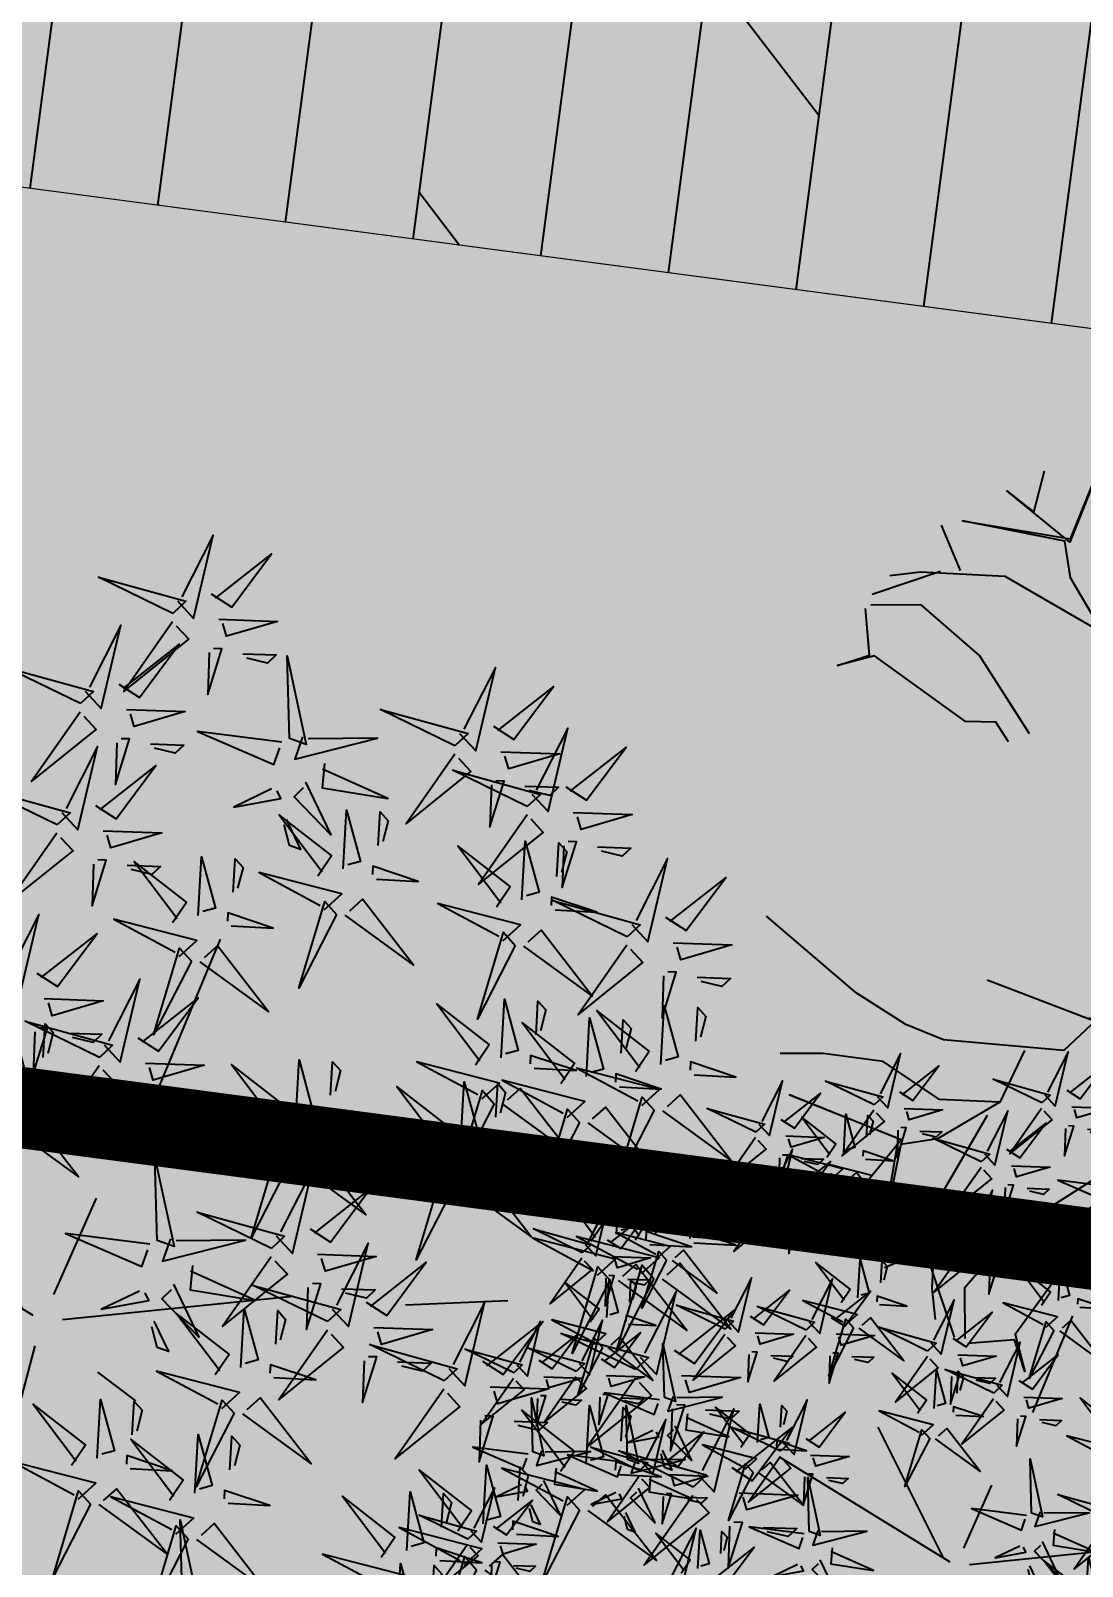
# Model space of a CAD drawing. Header units: millimetres. Extents: x -176651 to 424033, y -469666 to 486614.
# Drawn here: x 14475 to 14994, y 110822 to 111579 of the extents above; entities that cross this region are included whole.
import ezdxf

# ---------------------------------------------------------------- set-up
doc = ezdxf.new("R2010")
doc.units = ezdxf.units.MM
doc.linetypes.add('1625E_Roof Plan$0$DASHED', pattern=[0.75, 0.5, -0.25])
for name, color, linetype in [('1625_East Villa$0$ad-Elevation 10', 8, 'Continuous'), ('1625_East Villa$0$ad-Verandah', 8, 'Continuous'), ('1625E_Roof Plan$0$ad-Secondary Roof', 8, 'Continuous'), ('ad-Plinth', 8, 'Continuous'), ('ad-Verandah', 33, 'Continuous')]:
    doc.layers.add(name, color=color, linetype=linetype)
doc.layers.add('1625_East Villa$0$ad-Landscape', color=8, linetype='Continuous', lineweight=35)

# ---------------------------------------------------------------- blocks, each defined once
blk = doc.blocks.new('A$C92fa9908')
at = {"layer": 'ad-Verandah', "lineweight": 9}
blk.add_lwpolyline([(12120, 13620), (13650, 13620), (13650, 8645), (12120, 8645)], close=True, dxfattribs=at)
blk = doc.blocks.new('zw$C194')
at = {"layer": 'ad-Plinth', "ltscale": 5, "rotation": 352.4703876422758}
blk.add_blockref('A$C92fa9908', (-190986.86, -324177.08), dxfattribs=at)
blk = doc.blocks.new('1625_East Villa$0$bamboo')
at = {"layer": '1625_East Villa$0$ad-Landscape', "color": 76}
for p, q in [((-12.4, 39.5), (-247.1, 564.2)), ((-23.6, 61.9), (-370, 296.3)), ((43.5, 28.4), (300.5, 61.9)), ((-57.1, 6), (-247.1, -49.8)), ((-12.4, -16.3), (-113, -440.5)), ((77, -94.4), (121.7, -172.6)), ((-470.6, -139.1), (-761.2, -217.2))]:
    blk.add_line(p, q, dxfattribs=at)
at = {"layer": '1625_East Villa$0$ad-Landscape', "color": 62}
blk.add_line((-124.2, -652.6), (-157.7, -842.3), dxfattribs=at)
at = {"layer": '1625_East Villa$0$ad-Landscape', "color": 76}
for points in [[(103.7, 1424.7), (54.4, 1572.3), (77.9, 1403.4), (103.7, 1424.7)], [(-387.8, 1356.5), (-437.1, 1504.1), (-413.6, 1335.2), (-387.8, 1356.5)], [(119.4, 1423.2), (261.4, 1496.7), (147.9, 1388.7), (126.6, 1414.5)], [(-372, 1355), (-230.1, 1428.5), (-343.6, 1320.5), (-364.9, 1346.4)], [(-160.7, 1284.9), (-160, 1444.8), (-116.9, 1294.1), (-149.7, 1287.2)], [(79.4, 1419.1), (107.8, 1384.6), (-52.4, 1368.4), (70.8, 1412)], [(-70.9, 1292.4), (-27.7, 1358.5), (-55.4, 1272.9), (-68.6, 1281.5)], [(-756.4, 1206.5), (-805.8, 1354.1), (-782.2, 1185.2), (-756.4, 1206.5)], [(-412.1, 1350.9), (-383.7, 1316.4), (-543.9, 1300.2), (-420.7, 1343.8)], [(57.7, 1357.7), (77.5, 1316.1), (-31.5, 1255.3), (64.8, 1349.1)], [(103.3, 1337.4), (92.8, 1227.4), (133.3, 1318.7), (110.4, 1328.8)], [(167.7, 1347.1), (246.3, 1339.5), (157.6, 1324.2), (159.1, 1340)], [(-415.1, 1179.2), (-464.4, 1326.8), (-440.9, 1157.9), (-415.1, 1179.2)], [(-740.7, 1205), (-598.8, 1278.5), (-712.2, 1170.5), (-733.6, 1196.4)], [(-433.8, 1289.5), (-414, 1248), (-523, 1187.1), (-426.7, 1280.9)], [(-323.8, 1278.9), (-245.2, 1271.3), (-333.9, 1256.1), (-332.4, 1271.8)], [(-169.3, 1271.7), (-323, 1296.4), (-162.4, 1238.9), (-169.3, 1271.7)], [(161.7, 1284.2), (155.7, 1221.3), (172.9, 1235.5), (168.8, 1275.6)], [(-561.9, 1157.8), (-603.1, 1137.1), (-666.2, 1244.8), (-570.4, 1150.5)], [(-500.1, 1137.3), (-534, 1108.2), (-553.5, 1268), (-507.4, 1145.8)], [(-399.4, 1177.7), (-257.4, 1251.3), (-370.9, 1143.2), (-392.2, 1169.1)], [(-388.2, 1269.3), (-398.7, 1159.2), (-358.2, 1250.5), (-381.1, 1260.6)], [(-175.7, 1247.6), (-131.9, 1256.8), (-191.9, 1107.3), (-173.4, 1236.6)], [(-92.2, 1230.9), (0.4, 1170.5), (-61.7, 1248.7), (-81.3, 1233.2)], [(-18, 1257.9), (35, 1223.4), (30.4, 1245.3), (-7, 1260.2)], [(-329.8, 1216), (-335.8, 1153.1), (-318.6, 1167.3), (-322.7, 1207.4)], [(-780.7, 1200.9), (-752.3, 1166.4), (-912.5, 1150.2), (-789.3, 1193.8)], [(-131.4, 1199.8), (-85.3, 1198.1), (-81.9, 1073.4), (-120.4, 1202.1)], [(-439.4, 1173.7), (-411, 1139.2), (-571.2, 1122.9), (-448, 1166.6)], [(-494, 1113.1), (-347.5, 1165.5), (-515.9, 1138.5), (-494, 1113.1)], [(-174.3, 1012.2), (-173.7, 1172.1), (-130.6, 1021.4), (-163.4, 1014.5)], [(-802.5, 1139.6), (-782.6, 1098), (-891.6, 1037.1), (-795.3, 1130.9)], [(-692.4, 1128.9), (-613.8, 1121.3), (-702.5, 1106.1), (-701, 1121.8)], [(-773.2, 987.3), (-807.1, 958.2), (-826.6, 1118), (-780.4, 995.8)], [(-756.8, 1119.3), (-767.3, 1009.2), (-726.8, 1100.5), (-749.7, 1110.6)], [(-581.3, 1111.7), (-691.5, 1120), (-599.4, 1081.4), (-589.8, 1104.4)], [(-461.1, 1112.3), (-441.3, 1070.7), (-550.3, 1009.8), (-454, 1103.7)], [(-351.1, 1101.6), (-272.5, 1094), (-361.2, 1078.8), (-359.7, 1094.5)], [(-155.7, 961.1), (-205, 1108.7), (-181.5, 939.8), (-155.7, 961.1)], [(-495.2, 1097.3), (-418.8, 957), (-529.1, 1068.2), (-503.7, 1090.1)], [(-415.5, 1092), (-426, 981.9), (-385.5, 1073.2), (-408.4, 1083.4)], [(-365.5, 930.4), (-364.8, 1090.2), (-321.7, 939.6), (-354.5, 932.7)], [(-84.5, 1019.7), (-41.3, 1085.8), (-69, 1000.1), (-82.2, 1008.8)], [(-698.4, 1066), (-704.4, 1003.1), (-687.2, 1017.3), (-691.3, 1057.4)], [(-633.3, 1052.3), (-696.3, 1057), (-681.8, 1040.1), (-641.8, 1045)], [(-570.3, 1047.5), (-576.3, 968.8), (-593.4, 1057.2), (-577.6, 1056)], [(-767.1, 963.1), (-620.5, 1015.5), (-788.9, 988.5), (-767.1, 963.1)], [(-357.1, 1038.7), (-363.1, 975.8), (-345.9, 990), (-350, 1030.1)], [(-183, 999), (-336.7, 1023.7), (-176.1, 966.2), (-183, 999)], [(-140, 959.5), (2, 1033.1), (-111.5, 925), (-132.8, 950.9)], [(-275.7, 937.9), (-232.5, 1004), (-260.1, 918.3), (-273.4, 927)], [(-189.3, 974.8), (-145.6, 984), (-205.5, 834.6), (-187, 963.9)], [(-31.6, 985.2), (21.3, 950.7), (16.7, 972.5), (-20.7, 987.5)], [(-180, 955.5), (-151.6, 921), (-311.8, 904.8), (-188.6, 948.4)], [(-105.9, 958.2), (-13.2, 897.8), (-75.4, 976), (-94.9, 960.5)], [(-768.3, 947.3), (-691.9, 807), (-802.2, 918.2), (-776.8, 940.1)], [(-374.1, 917.2), (-527.8, 941.9), (-367.2, 884.4), (-374.1, 917.2)], [(-145, 927.1), (-99, 925.4), (-95.6, 800.6), (-134.1, 929.4)], [(-592.6, 770.2), (-641.9, 917.8), (-618.4, 748.9), (-592.6, 770.2)], [(-380.5, 893), (-336.7, 902.2), (-396.6, 752.7), (-378.2, 882.1)], [(-222.7, 903.4), (-169.8, 868.9), (-174.4, 890.7), (-211.8, 905.7)], [(-297, 876.4), (-204.4, 816), (-266.5, 894.2), (-286.1, 878.7)], [(-201.7, 894.1), (-181.9, 852.5), (-290.9, 791.6), (-194.6, 885.5)], [(-156.1, 873.8), (-166.6, 763.7), (-126.1, 855), (-149, 865.2)], [(-91.7, 883.5), (-13.1, 875.8), (-101.8, 860.6), (-100.3, 876.4)], [(120.7, 803.3), (79.5, 782.6), (16.5, 890.3), (112.2, 796)], [(-576.8, 768.6), (-434.9, 842.2), (-548.4, 734.1), (-569.7, 760)], [(-336.2, 845.3), (-290.1, 843.6), (-286.7, 718.8), (-325.2, 847.6)], [(-97.7, 820.6), (-103.7, 757.7), (-86.5, 771.9), (-90.6, 811.9)], [(-199.8, 660.1), (-233.7, 630.9), (-253.2, 790.8), (-207, 668.5)], [(-959.1, 700.5), (-817.2, 774), (-930.7, 666), (-952, 691.8)], [(-616.9, 764.6), (-588.5, 730.1), (-748.7, 713.9), (-625.5, 757.5)], [(-261.6, 680.5), (-302.7, 659.9), (-365.8, 767.6), (-270, 673.2)], [(101.4, 757.2), (-8.9, 765.5), (83.2, 726.9), (92.9, 749.9)], [(-638.6, 703.2), (-618.8, 661.6), (-727.8, 600.7), (-631.5, 694.6)], [(-264.9, 565.6), (-314.3, 713.2), (-290.7, 544.3), (-264.9, 565.6)], [(49.3, 697.7), (-13.7, 702.5), (0.8, 685.5), (40.8, 690.4)], [(-619.9, 538.4), (-669.2, 686), (-645.7, 517), (-619.9, 538.4)], [(-593, 682.9), (-603.5, 572.8), (-563, 664.1), (-585.9, 674.3)], [(-528.6, 692.6), (-450, 684.9), (-538.7, 669.7), (-537.2, 685.5)], [(-193.7, 635.8), (-47.1, 688.2), (-215.5, 661.2), (-193.7, 635.8)], [(-280.9, 634.5), (-391.2, 642.7), (-299.1, 604.1), (-289.4, 627.2)], [(-249.2, 564.1), (-107.3, 637.7), (-220.7, 529.6), (-242.1, 555.5)], [(-604.1, 536.8), (-462.2, 610.4), (-575.7, 502.3), (-597, 528.2)], [(-534.6, 629.7), (-540.6, 566.8), (-523.4, 581), (-527.5, 621)], [(-194.9, 620.1), (-118.4, 479.7), (-228.8, 591), (-203.4, 612.8)], [(-37.8, 466.8), (-37.2, 626.6), (5.9, 476), (-26.9, 469.1)], [(-333, 575), (-396, 579.7), (-381.4, 562.8), (-341.5, 567.7)], [(-270, 570.3), (-276, 491.5), (-293, 579.9), (-277.2, 578.7)], [(-650.3, 428.2), (-684.2, 399.1), (-703.7, 559), (-657.6, 436.7)], [(-289.2, 560), (-260.8, 525.6), (-421, 509.3), (-297.8, 552.9)], [(-712.1, 448.7), (-753.3, 428.1), (-816.4, 535.7), (-720.6, 441.4)], [(-644.2, 532.8), (-615.8, 498.3), (-776, 482), (-652.8, 525.7)], [(52, 474.3), (95.2, 540.4), (67.5, 454.7), (54.3, 463.3)], [(-311, 498.7), (-291.1, 457.1), (-400.1, 396.2), (-303.9, 490)], [(-665.9, 471.4), (-646.1, 429.8), (-755.1, 368.9), (-658.8, 462.8)], [(-265.3, 478.4), (-275.8, 368.3), (-235.4, 459.6), (-258.2, 469.8)], [(-200.9, 488), (-122.3, 480.4), (-211, 465.2), (-209.5, 480.9)], [(-46.5, 453.6), (-200.1, 478.3), (-39.6, 420.8), (-46.5, 453.6)], [(-644.2, 404), (-497.6, 456.4), (-666, 429.4), (-644.2, 404)], [(-620.3, 451.1), (-630.8, 341), (-590.3, 432.3), (-613.2, 442.5)], [(-555.9, 460.7), (-477.3, 453.1), (-566, 437.9), (-564.5, 453.6)], [(-52.8, 429.4), (-9, 438.6), (-69, 289.1), (-50.5, 418.5)], [(-731.5, 402.7), (-841.7, 410.9), (-749.6, 372.3), (-739.9, 395.4)], [(-206.9, 425.1), (-212.9, 362.2), (-195.7, 376.4), (-199.8, 416.5)], [(30.7, 412.7), (123.3, 352.4), (61.2, 430.6), (41.6, 415)], [(-645.4, 388.3), (-569, 247.9), (-679.3, 359.1), (-653.9, 381)], [(-561.9, 397.8), (-567.9, 334.9), (-550.7, 349.1), (-554.8, 389.2)], [(-8.5, 381.7), (37.5, 380), (40.9, 255.2), (2.4, 384)], [(-783.5, 343.2), (-846.5, 347.9), (-832, 331), (-792, 335.9)], [(-720.5, 338.5), (-726.5, 259.7), (-743.5, 348.1), (-727.8, 346.9)], [(-606.2, 183.8), (-655.6, 331.4), (-632, 162.5), (-606.2, 183.8)], [(-363.6, 169.2), (-397.5, 140), (-417, 299.9), (-370.9, 177.6)], [(-425.4, 189.6), (-466.6, 169), (-529.7, 276.7), (-433.9, 182.4)], [(-590.5, 182.3), (-448.6, 255.9), (-562, 147.8), (-583.4, 173.7)], [(-918.2, 114.1), (-776.2, 187.7), (-889.7, 79.6), (-911, 105.5)], [(-630.5, 178.2), (-602.1, 143.7), (-762.3, 127.5), (-639.2, 171.1)], [(-357.5, 145), (-210.9, 197.3), (-379.3, 170.3), (-357.5, 145)], [(-444.7, 143.6), (-555, 151.8), (-462.9, 113.3), (-453.2, 136.3)], [(-652.3, 116.9), (-632.5, 75.3), (-741.4, 14.4), (-645.2, 108.2)], [(-510.6, -20.7), (-560, 126.9), (-536.5, -42), (-510.6, -20.7)], [(-358.7, 129.2), (-282.3, -11.2), (-392.6, 100.1), (-367.2, 121.9)], [(-606.6, 96.6), (-617.1, -13.5), (-576.7, 77.8), (-599.5, 88)], [(-496.8, 84.1), (-559.8, 88.8), (-545.3, 71.9), (-505.3, 76.8)], [(-542.2, 106.2), (-463.6, 98.6), (-552.3, 83.4), (-550.8, 99.1)], [(-433.8, 79.4), (-439.8, 0.6), (-456.8, 89), (-441.1, 87.9)], [(-494.9, -22.2), (-353, 51.3), (-466.5, -56.7), (-487.8, -30.9)], [(319, -89.9), (285.1, -119.1), (265.6, 40.8), (311.8, -81.4)], [(257.2, -69.4), (216.1, -90.1), (153, 17.6), (248.8, -76.7)], [(-535, -26.3), (-506.5, -60.8), (-666.8, -77), (-543.6, -33.4)], [(-174.3, -160.5), (-173.7, -0.6), (-130.6, -151.3), (-163.4, -158.2)], [(325.1, -114.1), (471.7, -61.8), (303.3, -88.7), (325.1, -114.1)], [(-511, -108), (-521.6, -218), (-481.1, -126.7), (-503.9, -116.6)], [(-446.7, -98.3), (-368, -105.9), (-456.8, -121.2), (-455.3, -105.4)], [(-84.5, -153), (-41.3, -86.9), (-69, -172.5), (-82.2, -163.9)], [(237.9, -115.5), (127.6, -107.2), (219.7, -145.8), (229.4, -122.8)], [(323.9, -129.9), (400.4, -270.3), (290, -159), (315.4, -137.2)], [(-452.7, -161.2), (-458.7, -224.1), (-441.4, -209.9), (-445.5, -169.8)], [(-183, -173.7), (-336.7, -149), (-176.1, -206.5), (-183, -173.7)], [(185.8, -175), (122.8, -170.2), (137.4, -187.2), (177.4, -182.3)], [(298.2, -260.3), (257, -281), (193.9, -173.3), (289.7, -267.6)], [(248.8, -179.7), (242.8, -258.4), (225.8, -170), (241.6, -171.2)], [(360, -280.8), (326.1, -310), (306.6, -150.1), (352.7, -272.3)], [(-189.3, -197.8), (-145.6, -188.6), (-205.5, -338.1), (-187, -208.8)], [(-105.9, -214.5), (-13.2, -274.9), (-75.4, -196.7), (-94.9, -212.2)], [(-31.6, -187.5), (21.3, -222), (16.7, -200.1), (-20.7, -185.2)], [(52.5, -314.9), (11.3, -335.6), (-51.8, -227.9), (44, -322.2)], [(114.3, -335.4), (80.4, -364.5), (60.9, -204.6), (107, -326.9)], [(-363.6, -376.3), (-397.5, -405.4), (-417, -245.5), (-370.9, -367.8)], [(-196.6, -388.9), (-246, -241.3), (-222.5, -410.2), (-196.6, -388.9)], [(-145, -245.6), (-99, -247.3), (-95.6, -372), (-134.1, -243.3)], [(366.1, -305), (512.7, -252.7), (344.3, -279.6), (366.1, -305)], [(-425.4, -355.8), (-466.6, -376.5), (-529.7, -268.8), (-433.9, -363.1)], [(486, -310), (332.3, -285.3), (492.9, -342.8), (486, -310)], [(-180.9, -390.4), (-39, -316.9), (-152.5, -424.9), (-173.8, -399)], [(120.3, -359.6), (266.9, -307.2), (98.5, -334.2), (120.3, -359.6)], [(278.8, -306.4), (168.6, -298.1), (260.7, -336.7), (270.4, -313.7)], [(364.9, -320.8), (441.3, -461.2), (331, -349.9), (356.4, -328.1)], [(-357.5, -400.5), (-210.9, -348.1), (-379.3, -375.1), (-357.5, -400.5)], [(-73.8, -511.6), (-123.1, -364), (-99.6, -532.9), (-73.8, -511.6)], [(33.1, -361), (-77.2, -352.7), (14.9, -391.3), (24.6, -368.2)], [(119.1, -375.3), (195.6, -515.7), (85.2, -404.5), (110.7, -382.6)], [(226.8, -365.9), (163.8, -361.1), (178.3, -378.1), (218.3, -373.2)], [(289.8, -370.6), (283.8, -449.3), (266.8, -360.9), (282.5, -362.1)], [(-444.7, -401.9), (-555, -393.6), (-462.9, -432.2), (-453.2, -409.1)], [(-221, -394.5), (-192.5, -429), (-352.8, -445.2), (-229.6, -401.6)], [(-358.7, -416.2), (-282.3, -556.6), (-392.6, -445.4), (-367.2, -423.5)], [(-19, -420.4), (-82, -415.7), (-67.4, -432.6), (-27.4, -427.7)], [(44, -425.1), (38, -503.9), (21, -415.5), (36.8, -416.7)], [(-496.8, -461.3), (-559.8, -456.6), (-545.3, -473.5), (-505.3, -468.6)], [(-433.8, -466), (-439.8, -544.8), (-456.8, -456.4), (-441.1, -457.6)], [(-242.7, -455.8), (-222.9, -497.4), (-331.8, -558.3), (-235.6, -464.5)], [(-58, -513.1), (83.9, -439.6), (-29.6, -547.6), (-50.9, -521.7)], [(-197, -476.1), (-207.5, -586.2), (-167.1, -494.9), (-189.9, -484.8)], [(-132.6, -466.5), (-54, -474.1), (-142.8, -489.3), (-141.3, -473.6)], [(-98.1, -517.2), (-69.7, -551.7), (-229.9, -567.9), (-106.7, -524.3)], [(-138.6, -529.4), (-144.7, -592.3), (-127.4, -578.1), (-131.5, -538)], [(-363.6, -689.9), (-397.5, -719), (-417, -559.2), (-370.9, -681.4)], [(414.6, -689.9), (380.7, -719), (361.2, -559.2), (407.3, -681.4)]]:
    blk.add_lwpolyline(points, dxfattribs=at)
at = {"layer": '1625_East Villa$0$ad-Landscape', "color": 62}
for points in [[(-835, 1007.8), (-876.2, 987.1), (-939.2, 1094.8), (-843.4, 1000.5)], [(-854.3, 961.7), (-964.6, 970), (-872.5, 931.4), (-862.8, 954.4)], [(-1166, 756.5), (-1215.3, 904.1), (-1191.8, 735.2), (-1166, 756.5)], [(-906.4, 902.3), (-969.4, 907), (-954.8, 890.1), (-914.9, 895)], [(-843.4, 897.5), (-849.4, 818.8), (-866.4, 907.2), (-850.7, 906)], [(-974.8, 702), (-1024.2, 849.6), (-1000.7, 680.7), (-974.8, 702)], [(-1150.2, 755), (-1008.3, 828.6), (-1121.8, 720.5), (-1143.1, 746.4)], [(-1190.3, 750.9), (-1161.9, 716.5), (-1322.1, 700.2), (-1198.9, 743.8)], [(-999.2, 696.4), (-970.7, 661.9), (-1131, 645.7), (-1007.8, 689.3)], [(-1212, 689.6), (-1192.2, 648), (-1301.2, 587.1), (-1204.9, 680.9)], [(-1166.4, 669.3), (-1176.9, 559.2), (-1136.4, 650.5), (-1159.3, 660.7)], [(-1102, 678.9), (-1023.4, 671.3), (-1112.1, 656.1), (-1110.6, 671.8)], [(-1059.9, 523.7), (-1093.8, 494.6), (-1113.3, 654.4), (-1067.1, 532.2)], [(-1121.7, 544.2), (-1162.9, 523.5), (-1225.9, 631.2), (-1130.2, 536.9)], [(-1108, 616), (-1114, 553.1), (-1096.8, 567.3), (-1100.9, 607.4)], [(-1020.9, 635), (-1001.1, 593.4), (-1110, 532.6), (-1013.8, 626.4)], [(-975.2, 614.7), (-985.8, 504.7), (-945.3, 596), (-968.1, 606.1)], [(-910.8, 624.4), (-832.2, 616.8), (-921, 601.5), (-919.5, 617.3)], [(-1288.8, 429.3), (-1338.2, 576.9), (-1314.7, 408), (-1288.8, 429.3)], [(-1053.8, 499.5), (-907.2, 551.9), (-1075.6, 524.9), (-1053.8, 499.5)], [(-916.9, 561.5), (-922.9, 498.6), (-905.6, 512.8), (-909.7, 552.9)], [(-1273.1, 427.7), (-1131.2, 501.3), (-1244.7, 393.3), (-1266, 419.1)], [(-1141, 498.1), (-1251.3, 506.4), (-1159.2, 467.8), (-1149.5, 490.8)], [(-1055, 483.7), (-978.6, 343.4), (-1088.9, 454.6), (-1063.5, 476.4)], [(-1193.1, 438.6), (-1256.1, 443.4), (-1241.5, 426.4), (-1201.6, 431.4)], [(-1130.1, 433.9), (-1136.1, 355.2), (-1153.1, 443.6), (-1137.4, 442.4)], [(-1313.2, 423.7), (-1284.7, 389.2), (-1445, 373), (-1321.8, 416.6)], [(-1334.9, 362.3), (-1315.1, 320.7), (-1424, 259.8), (-1327.8, 353.7)], [(-1224.9, 351.7), (-1146.2, 344), (-1235, 328.8), (-1233.5, 344.6)], [(-1289.2, 342), (-1299.8, 231.9), (-1259.3, 323.3), (-1282.1, 333.4)], [(-1230.9, 288.8), (-1236.9, 225.9), (-1219.6, 240.1), (-1223.8, 280.1)], [(-933.9, 115.6), (-983.2, 263.3), (-959.7, 94.3), (-933.9, 115.6)], [(-1166, 102), (-1215.3, 249.6), (-1191.8, 80.7), (-1166, 102)], [(-1150.2, 100.5), (-1008.3, 174), (-1121.8, 66), (-1143.1, 91.9)], [(-1357.1, -48), (-1406.5, 99.6), (-1382.9, -69.3), (-1357.1, -48)], [(-1190.3, 96.4), (-1161.9, 61.9), (-1322.1, 45.7), (-1198.9, 89.3)], [(-958.2, 110.1), (-929.8, 75.6), (-1090, 59.3), (-966.8, 103)], [(-1212, 35.1), (-1192.2, -6.5), (-1301.2, -67.4), (-1204.9, 26.4)], [(-979.9, 48.7), (-960.1, 7.1), (-1069.1, -53.8), (-972.8, 40.1)], [(-869.9, 38), (-791.3, 30.4), (-880, 15.2), (-878.5, 30.9)], [(-548.2, 43.3), (-554.2, -19.6), (-537, -5.4), (-541.1, 34.7)], [(-1341.4, -49.5), (-1199.5, 24), (-1312.9, -84), (-1334.3, -58.1)], [(-1166.4, 14.8), (-1176.9, -95.3), (-1136.4, -4), (-1159.3, 6.1)], [(-1102, 24.4), (-1023.4, 16.8), (-1112.1, 1.6), (-1110.6, 17.3)], [(-934.3, 28.4), (-944.8, -81.7), (-904.3, 9.6), (-927.2, 19.8)], [(-875.9, -24.9), (-881.9, -87.8), (-864.7, -73.6), (-868.8, -33.5)], [(-718.6, -144.5), (-752.5, -173.6), (-772, -13.7), (-725.8, -136)], [(-1381.4, -53.6), (-1353, -88.1), (-1513.2, -104.3), (-1390.1, -60.7)], [(-1108, -38.5), (-1114, -101.4), (-1096.8, -87.2), (-1100.9, -47.1)], [(-780.4, -124), (-821.5, -144.7), (-884.6, -37), (-788.8, -131.3)], [(-1403.2, -114.9), (-1383.3, -156.5), (-1492.3, -217.4), (-1396.1, -123.6)], [(-556.7, -87.7), (-536.9, -129.3), (-645.8, -190.1), (-549.6, -96.3)], [(-1357.5, -135.2), (-1368, -245.3), (-1327.6, -154), (-1350.4, -143.9)], [(-1293.1, -125.6), (-1214.5, -133.2), (-1303.2, -148.4), (-1301.7, -132.7)], [(-1143.7, -283.2), (-1143, -123.3), (-1099.9, -274), (-1132.7, -280.9)], [(-712.5, -168.7), (-565.9, -116.3), (-734.3, -143.3), (-712.5, -168.7)], [(-799.7, -170.1), (-910, -161.8), (-817.9, -200.4), (-808.2, -177.3)], [(-1299.1, -188.5), (-1305.1, -251.4), (-1287.9, -237.2), (-1292, -197.1)], [(-713.7, -184.4), (-637.3, -324.8), (-747.6, -213.6), (-722.2, -191.7)], [(-1053.9, -275.7), (-1010.7, -209.6), (-1038.4, -295.3), (-1051.6, -286.6)], [(-851.8, -229.5), (-914.8, -224.8), (-900.2, -241.7), (-860.3, -236.8)], [(-788.8, -234.2), (-794.8, -313), (-811.8, -224.6), (-796, -225.8)], [(-1152.3, -296.4), (-1306, -271.7), (-1145.4, -329.2), (-1152.3, -296.4)], [(-841.4, -403.5), (-875.3, -432.7), (-894.8, -272.8), (-848.7, -395.1)], [(-1158.7, -320.6), (-1114.9, -311.4), (-1174.8, -460.8), (-1156.4, -331.5)], [(-903.2, -383.1), (-944.4, -403.7), (-1007.5, -296), (-911.7, -390.3)], [(-1000.9, -310.2), (-948, -344.7), (-952.6, -322.9), (-990, -307.9)], [(-1075.2, -337.2), (-982.6, -397.6), (-1044.7, -319.4), (-1064.3, -334.9)], [(-1114.4, -368.3), (-1068.3, -370), (-1064.9, -494.8), (-1103.4, -366)], [(-835.4, -427.8), (-688.8, -375.4), (-857.2, -402.4), (-835.4, -427.8)], [(-922.6, -429.1), (-1032.9, -420.9), (-940.7, -459.5), (-931.1, -436.4)], [(-1179.6, -607.1), (-1229, -459.4), (-1205.5, -628.4), (-1179.6, -607.1)], [(-836.6, -443.5), (-760.1, -583.9), (-870.5, -472.6), (-845, -450.8)], [(-974.6, -488.6), (-1037.7, -483.9), (-1023.1, -500.8), (-983.1, -495.9)], [(-911.6, -493.3), (-917.6, -572.1), (-934.7, -483.7), (-918.9, -484.8)], [(-1163.9, -608.6), (-1022, -535), (-1135.5, -643.1), (-1156.8, -617.2)], [(-425.4, -669.4), (-466.6, -690.1), (-529.7, -582.4), (-433.9, -676.7)], [(-119.8, -578.6), (-100, -620.2), (-209, -681), (-112.7, -587.2)], [(-74.2, -598.9), (-84.7, -708.9), (-44.2, -617.6), (-67, -607.5)], [(8.2, -743.4), (-41.2, -595.8), (-17.7, -764.7), (8.2, -743.4)], [(-9.8, -589.2), (68.8, -596.8), (-19.9, -612), (-18.4, -596.3)], [(352.8, -669.4), (311.6, -690.1), (248.5, -582.4), (344.3, -676.7)], [(-1204, -612.6), (-1175.5, -647.1), (-1335.8, -663.4), (-1212.6, -619.7)], [(-1084.1, -757), (-1133.4, -609.4), (-1109.9, -778.4), (-1084.1, -757)], [(-827.8, -744.4), (-861.7, -773.6), (-881.2, -613.7), (-835.1, -736)], [(-527.4, -744.4), (-561.3, -773.6), (-580.8, -613.7), (-534.7, -736)], [(-889.6, -724), (-930.8, -744.6), (-993.8, -636.9), (-898.1, -731.2)], [(-589.2, -724), (-630.4, -744.6), (-693.5, -636.9), (-597.7, -731.2)], [(-357.5, -714.1), (-210.9, -661.7), (-379.3, -688.7), (-357.5, -714.1)], [(-15.8, -652.1), (-21.8, -715), (-4.6, -700.8), (-8.7, -660.7)], [(-1225.7, -674), (-1205.9, -715.6), (-1314.8, -776.5), (-1218.6, -682.6)], [(-1115.6, -684.7), (-1037, -692.3), (-1125.7, -707.5), (-1124.2, -691.8)], [(-1068.3, -758.6), (-926.4, -685), (-1039.9, -793.1), (-1061.2, -767.2)], [(23.9, -744.9), (165.8, -671.4), (52.3, -779.4), (31, -753.6)], [(-1180, -694.3), (-1190.5, -804.4), (-1150.1, -713.1), (-1172.9, -702.9)], [(-821.7, -768.6), (-675.1, -716.3), (-843.5, -743.3), (-821.7, -768.6)], [(-444.7, -715.5), (-555, -707.2), (-462.9, -745.8), (-453.2, -722.8)], [(-521.3, -768.6), (-374.8, -716.3), (-543.2, -743.3), (-521.3, -768.6)], [(284.5, -805.8), (243.4, -826.4), (180.3, -718.7), (276.1, -813.1)], [(333.5, -715.5), (223.2, -707.2), (315.3, -745.8), (325, -722.8)], [(346.4, -826.2), (312.4, -855.4), (293, -695.5), (339.1, -817.8)], [(470, -715.5), (359.7, -707.2), (451.8, -745.8), (461.5, -722.8)], [(-1121.6, -747.6), (-1127.7, -810.5), (-1110.4, -796.3), (-1114.5, -756.2)], [(-358.7, -729.9), (-282.3, -870.2), (-392.6, -759), (-367.2, -737.1)], [(-16.2, -749), (12.3, -783.5), (-148, -799.7), (-24.8, -756.1)], [(-1108.4, -762.6), (-1079.9, -797.1), (-1240.2, -813.4), (-1117, -769.7)], [(-908.9, -770), (-1019.2, -761.8), (-927.1, -800.3), (-917.4, -777.3)], [(-608.6, -770), (-718.8, -761.8), (-626.7, -800.3), (-617.1, -777.3)], [(-513.8, -908.1), (-547.7, -937.2), (-567.2, -777.3), (-521, -899.6)], [(-496.8, -774.9), (-559.8, -770.2), (-545.3, -787.1), (-505.3, -782.2)], [(-433.8, -779.7), (-439.8, -858.4), (-456.8, -770), (-441.1, -771.2)], [(281.4, -774.9), (218.4, -770.2), (232.9, -787.1), (272.9, -782.2)], [(344.4, -779.7), (338.4, -858.4), (321.4, -770), (337.1, -771.2)], [(417.9, -774.9), (354.9, -770.2), (369.5, -787.1), (409.4, -782.2)], [(-822.9, -784.4), (-746.5, -924.8), (-856.8, -813.5), (-831.4, -791.7)], [(-575.6, -887.6), (-616.8, -908.3), (-679.8, -800.6), (-584, -894.9)], [(-522.5, -784.4), (-446.1, -924.8), (-556.4, -813.5), (-531, -791.7)], [(352.4, -850.5), (499, -798.1), (330.6, -825.1), (352.4, -850.5)], [(-1130.1, -824), (-1110.3, -865.6), (-1219.3, -926.5), (-1123, -832.6)], [(-1020.1, -834.7), (-941.4, -842.3), (-1030.2, -857.5), (-1028.7, -841.8)], [(-961, -829.5), (-1024, -824.8), (-1009.5, -841.7), (-969.5, -836.8)], [(-898, -834.2), (-904, -913), (-921, -824.6), (-905.3, -825.7)], [(-865.6, -975.2), (-915, -827.6), (-891.5, -996.5), (-865.6, -975.2)], [(-660.6, -829.5), (-723.6, -824.8), (-709.1, -841.7), (-669.1, -836.8)], [(-597.6, -834.2), (-603.6, -913), (-620.7, -824.6), (-604.9, -825.7)], [(-37.9, -810.4), (-18.1, -852), (-127, -912.8), (-30.8, -819)], [(7.8, -830.7), (-2.8, -940.7), (37.7, -849.4), (14.9, -839.3)], [(72.2, -821), (150.8, -828.6), (62, -843.8), (63.5, -828.1)], [(-1084.5, -844.3), (-1095, -954.4), (-1054.5, -863.1), (-1077.3, -852.9)], [(265.2, -851.8), (154.9, -843.6), (247, -882.2), (256.7, -859.1)], [(351.2, -866.2), (427.7, -1006.6), (317.3, -895.4), (342.8, -873.5)], [(-507.7, -932.3), (-361.1, -879.9), (-529.5, -906.9), (-507.7, -932.3)], [(-227.1, -1003.5), (-261, -1032.7), (-280.5, -872.8), (-234.3, -995)], [(66.1, -883.9), (60.1, -946.8), (77.4, -932.6), (73.3, -892.5)], [(209.8, -1003.5), (175.9, -1032.7), (156.4, -872.8), (202.6, -995)], [(-1026.1, -897.6), (-1032.1, -960.5), (-1014.9, -946.3), (-1019, -906.2)], [(-849.9, -976.7), (-708, -903.2), (-821.4, -1011.2), (-842.8, -985.4)], [(-554.7, -1044.4), (-588.6, -1073.6), (-608.1, -913.7), (-562, -1036)], [(-288.9, -983), (-330, -1003.7), (-393.1, -896), (-297.3, -990.3)], [(148, -983), (106.8, -1003.7), (43.8, -896), (139.5, -990.3)], [(213.1, -911.3), (150.1, -906.6), (164.7, -923.5), (204.7, -918.6)], [(276.1, -916), (270.1, -994.8), (253.1, -906.4), (268.9, -907.6)], [(-616.5, -1023.9), (-657.7, -1044.6), (-720.8, -936.9), (-625, -1031.2)], [(-594.9, -933.7), (-705.2, -925.4), (-613.1, -964), (-603.4, -940.9)], [(-508.9, -948), (-432.5, -1088.4), (-542.8, -977.2), (-517.4, -955.3)], [(-60.1, -1097.9), (-109.5, -950.3), (-85.9, -1119.2), (-60.1, -1097.9)], [(-889.9, -980.8), (-861.5, -1015.3), (-1021.7, -1031.5), (-898.6, -987.9)], [(-302.5, -1064.9), (-343.7, -1085.5), (-406.8, -977.8), (-311, -1072.1)], [(-240.7, -1085.3), (-274.6, -1114.5), (-294.1, -954.6), (-248, -1076.9)], [(-221, -1027.7), (-74.4, -975.4), (-242.8, -1002.3), (-221, -1027.7)], [(215.9, -1027.7), (362.5, -975.4), (194.1, -1002.3), (215.9, -1027.7)], [(-647, -993.1), (-710, -988.4), (-695.4, -1005.3), (-655.5, -1000.4)], [(-584, -997.8), (-590, -1076.6), (-607, -988.2), (-591.3, -989.4)], [(-548.6, -1068.6), (-402.1, -1016.3), (-570.5, -1043.2), (-548.6, -1068.6)], [(-308.2, -1029.1), (-418.5, -1020.8), (-326.4, -1059.4), (-316.7, -1036.4)], [(-44.4, -1099.5), (97.5, -1025.9), (-15.9, -1134), (-37.3, -1108.1)], [(128.7, -1029.1), (18.4, -1020.8), (110.5, -1059.4), (120.2, -1036.4)], [(-911.7, -1042.2), (-891.9, -1083.8), (-1000.8, -1144.6), (-904.6, -1050.8)], [(-866, -1062.5), (-876.5, -1172.5), (-836.1, -1081.2), (-858.9, -1071.1)], [(-801.6, -1052.8), (-723, -1060.4), (-811.7, -1075.7), (-810.2, -1059.9)], [(-635.9, -1070), (-746.1, -1061.7), (-654, -1100.3), (-644.4, -1077.3)], [(-234.6, -1109.5), (-88.1, -1057.2), (-256.5, -1084.1), (-234.6, -1109.5)], [(-222.2, -1043.5), (-145.8, -1183.9), (-256.1, -1072.6), (-230.7, -1050.8)], [(214.7, -1043.5), (291.1, -1183.9), (180.8, -1072.6), (206.2, -1050.8)], [(-549.8, -1084.4), (-473.4, -1224.8), (-583.8, -1113.5), (-558.3, -1091.7)], [(-360.3, -1088.6), (-423.3, -1083.8), (-408.7, -1100.8), (-368.8, -1095.8)], [(-297.3, -1093.3), (-303.3, -1172), (-320.3, -1083.6), (-304.5, -1084.8)], [(76.6, -1088.6), (13.6, -1083.8), (28.1, -1100.8), (68.1, -1095.8)], [(144.7, -1234.3), (95.3, -1086.7), (118.8, -1255.6), (144.7, -1234.3)], [(139.6, -1093.3), (133.6, -1172), (116.6, -1083.6), (132.3, -1084.8)], [(-807.6, -1115.7), (-813.6, -1178.6), (-796.4, -1164.4), (-800.5, -1124.4)], [(-687.9, -1129.5), (-751, -1124.7), (-736.4, -1141.7), (-696.4, -1136.8)], [(-624.9, -1134.2), (-630.9, -1213), (-648, -1124.6), (-632.2, -1125.7)], [(-321.9, -1110.9), (-432.1, -1102.7), (-340, -1141.2), (-330.3, -1118.2)], [(-235.8, -1125.3), (-159.4, -1265.7), (-269.7, -1154.4), (-244.3, -1132.6)], [(-84.4, -1103.5), (-56, -1138), (-216.2, -1154.2), (-93.1, -1110.6)], [(-373.9, -1170.4), (-436.9, -1165.7), (-422.4, -1182.6), (-382.4, -1177.7)], [(-310.9, -1175.1), (-316.9, -1253.9), (-334, -1165.5), (-318.2, -1166.6)], [(-106.2, -1164.9), (-86.3, -1206.5), (-195.3, -1267.4), (-99.1, -1173.5)], [(3.9, -1175.6), (82.5, -1183.2), (-6.2, -1198.4), (-4.7, -1182.7)], [(160.4, -1235.8), (302.3, -1162.3), (188.8, -1270.3), (167.5, -1244.4)], [(-60.5, -1185.2), (-71, -1295.3), (-30.6, -1204), (-53.4, -1193.8)], [(352.4, -1199), (380.9, -1233.5), (220.7, -1249.7), (343.8, -1206.1)], [(120.3, -1239.9), (148.8, -1274.4), (-11.4, -1290.6), (111.7, -1247)], [(-2.1, -1238.5), (-8.1, -1301.4), (9.1, -1287.1), (5, -1247.1)], [(330.7, -1260.4), (350.5, -1301.9), (241.6, -1362.8), (337.8, -1269)], [(98.6, -1301.3), (118.4, -1342.9), (9.5, -1403.7), (105.7, -1309.9)], [(144.3, -1321.5), (133.8, -1431.6), (174.2, -1340.3), (151.4, -1330.2)], [(208.7, -1311.9), (287.3, -1319.5), (198.6, -1334.7), (200.1, -1319)], [(202.7, -1374.8), (196.7, -1437.7), (213.9, -1423.5), (209.8, -1383.4)]]:
    blk.add_lwpolyline(points, dxfattribs=at)
blk = doc.blocks.new('1625_East Villa$0$A$C06C421F0')
at = {"layer": '1625_East Villa$0$ad-Landscape'}
for points in [[(366.5, 360, 36, 14.4, 0), (431.5, 298.7, 14.4, 0.72, 0), (441.9, 232.5, 0, 0, 0), (441.9, 271.9, 0, 0, 0), (524.2, 247.4, 0, 0, 0), (541.4, 252.2, 0, 0, 0), (599.7, 340.3, 0, 0, 0), (579.3, 315.8, 0, 0, 0), (575.7, 360, 0, 0, 0), (579.3, 315.8, 0, 0, 0), (541.4, 252.2, 0, 0, 0), (648, 286.4, 0, 0, 0), (692.3, 237.4, 0, 0, 0), (648, 289, 0, 0, 0), (692.3, 301.2, 0, 0, 0), (713.1, 293.8, 0, 0, 0), (692.3, 306.1, 0, 0, 0), (716.3, 347.7, 0, 0, 0), (692.3, 306.1, 0, 0, 0), (719.9, 396.8, 0, 0, 0)], [(360, 353.4, 36, 14.4, 0), (298.7, 288.3, 14.4, 0.72, 0), (232.5, 277.9, 0, 0, 0), (271.9, 277.9, 0, 0, 0), (247.4, 195.7, 0, 0, 0), (252.2, 178.5, 0, 0, 0), (340.3, 120.2, 0, 0, 0), (315.8, 140.6, 0, 0, 0), (360, 144.2, 0, 0, 0), (315.8, 140.6, 0, 0, 0), (252.2, 178.5, 0, 0, 0), (286.4, 71.9, 0, 0, 0), (237.4, 27.6, 0, 0, 0), (289, 71.9, 0, 0, 0), (301.2, 27.6, 0, 0, 0), (293.8, 6.8, 0, 0, 0), (306.1, 27.6, 0, 0, 0), (347.7, 3.6, 0, 0, 0), (306.1, 27.6, 0, 0, 0), (396.8, 0, 0, 0, 0)]]:
    blk.add_lwpolyline(points, format="xyseb", dxfattribs=at)
for points in [[(565.3, 259.6), (575.7, 247.4), (596.5, 249.6), (664.7, 212.8), (689.2, 222.8), (668.4, 212.8), (675.1, 181.2)], [(445.1, 247.4), (424.8, 161.5)], [(551.8, 252.2), (592.9, 203.2), (637.6, 173.8), (672, 178.6)], [(441.9, 239.9), (465.9, 220.3), (469.5, 137), (462.3, 109.9), (445.1, 73.1), (424.8, 41.5), (400.8, 4.7)], [(181.2, 212.9), (141.8, 182.1), (117.3, 174.9), (112.5, 103), (115.1, 178.5), (36.7, 198.9), (117.3, 178.5), (88, 130.6), (100.2, 151), (70.9, 154.6)], [(173.8, 202.5), (146.7, 137.4), (151.5, 79.1), (156.7, 58.3)], [(469.5, 193.5), (507, 181.2), (510.6, 139.6), (489.8, 97.6), (489.8, 56), (493.5, 26.6)], [(507, 181.2), (537.8, 141.8), (545, 117.3), (616.8, 112.5), (541.4, 115.1), (521, 36.7), (541.4, 117.3), (589.3, 88), (568.9, 100.2), (565.3, 70.9)], [(517.4, 173.8), (582.5, 146.7), (640.8, 151.5), (661.6, 156.7)], [(627.2, 149.3), (672, 171.2)], [(252.2, 168.1), (203.2, 127), (173.8, 82.3), (178.6, 47.9)], [(259.6, 154.6), (247.4, 144.2), (249.6, 123.4), (212.8, 55.1), (222.8, 30.7), (212.8, 51.5), (181.2, 44.7)], [(613.7, 146.7), (630.9, 117.3)], [(146.7, 106.2), (117.3, 89)], [(149.3, 92.6), (171.2, 47.9)]]:
    blk.add_lwpolyline(points, dxfattribs=at)
blk = doc.blocks.new('1625_East Villa$0$zw$959F')
at = {"transparency": 33554559}
h = blk.add_hatch(color=43, dxfattribs=at)
h.dxf.hatch_style = 1
h.paths.add_polyline_path([(0, 0), (1530, 0), (1530, -4975), (0, -4975)])
h = blk.add_hatch(color=256, dxfattribs=at)
h.dxf.hatch_style = 1
h.set_gradient(color1=(153, 204, 0), color2=(63, 127, 0), tint=1, name='INVSPHERICAL')
h.paths.add_polyline_path([(0, -8875), (2430, -8875), (2430, -4975), (0, -4975)])
h = blk.add_hatch(dxfattribs=at)
h.set_pattern_fill('GRASS', color=74)
h.set_pattern_definition([(90, (-1096435.541, 661200.024), (-17.96051224, 17.96051224), [4.7625, -31.1585245]), (45, (-1096435.54, 661200.024), (-17.96051224, 17.96051224), [4.7625, -20.6375]), (135, (-1096435.54, 661200.024), (-17.96051224, -17.96051224), [4.7625, -20.6375])])
h.paths.add_polyline_path([(0, -8875), (2430, -8875), (2430, -4975), (0, -4975)])
at = {"layer": '1625_East Villa$0$ad-Landscape', "transparency": 33554687}
h = blk.add_hatch(dxfattribs=at)
h.set_pattern_fill('DOLMIT', color=44, scale=10, angle=270)
h.set_pattern_definition([(270, (-454666.75, 133732.39), (63.5, -1e-14), []), (315, (-454666.75, 133732.4), (126.999913, 126.999913), [89.80256, -179.60512])])
h.paths.add_polyline_path([(0, 0), (1530, 0), (1530, -4975), (0, -4975)])
at = {"layer": '1625_East Villa$0$ad-Elevation 10'}
blk.add_lwpolyline([(0, -8875), (2430, -8875), (2430, -4975), (0, -4975)], close=True, dxfattribs=at)
at = {"layer": '1625_East Villa$0$ad-Verandah', "lineweight": 9}
blk.add_lwpolyline([(0, 0), (1530, 0), (1530, -4975), (0, -4975)], close=True, dxfattribs=at)
at = {"layer": '1625_East Villa$0$ad-Landscape', "xscale": 0.7144563243118911, "yscale": 0.7144563243118911, "zscale": 0.7144563243118911, "rotation": 270}
blk.add_blockref('1625_East Villa$0$A$C06C421F0', (882.59, -4996.88), dxfattribs=at)
at = {"layer": '1625_East Villa$0$ad-Landscape', "linetype": 'Continuous', "rotation": 89.99999999999984}
for p, xscale, yscale, zscale in [((563.55, -5529.23), -0.2620739326953541, 0.2620739326953541, 0.2620739326953535), ((1024.35, -5589.37), -0.1713600815364863, 0.1713600815364863, 0.171360081536486)]:
    blk.add_blockref('1625_East Villa$0$bamboo', p, dxfattribs=dict(at, xscale=xscale, yscale=yscale, zscale=zscale))
blk = doc.blocks.new('1625E_Roof Plan')
at = {"layer": '1625E_Roof Plan$0$ad-Secondary Roof', "linetype": '1625E_Roof Plan$0$DASHED', "ltscale": 2, "const_width": 40}
blk.add_lwpolyline([(12570, 8195), (10022.5, 11207.5), (12570, 14220), (13950, 14220), (13950, 8195)], close=True, dxfattribs=at)
blk = doc.blocks.new('1625_East Villa')
at = {"layer": '1625_East Villa$0$ad-Verandah'}
blk.add_blockref('1625_East Villa$0$zw$959F', (12120, 13620), dxfattribs=at)
blk.add_blockref('1625E_Roof Plan', (0, 0))
blk = doc.blocks.new("All Plot's Villa Plans")
at = {"ltscale": 5, "rotation": 352.4703876422526}
blk.add_blockref('1625_East Villa', (851.96, 104581.7), dxfattribs=at)

msp = doc.modelspace()

# ---------------------------------------------------------------- block references
at = {"ltscale": 5}
msp.add_blockref("All Plot's Villa Plans", (0, 0), dxfattribs=at)

# ---------------------------------------------------------------- next in the draw order: block references
msp.add_blockref('zw$C194', (191838.82, 428758.78), dxfattribs=at)

doc.saveas('drawing.dxf')
